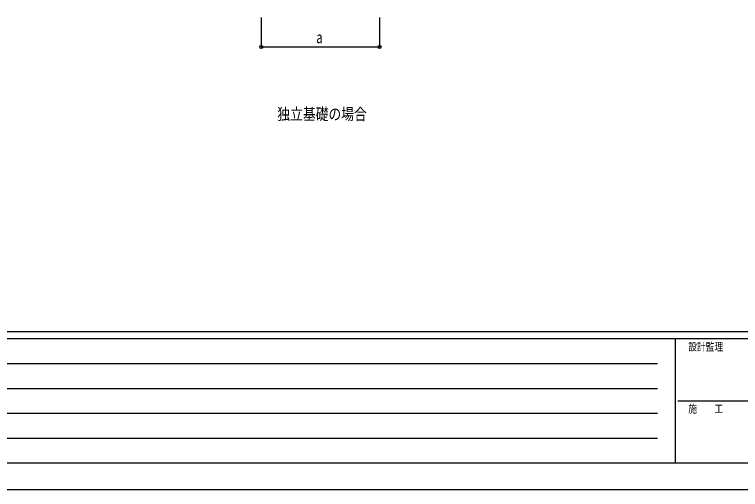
# Model space of a CAD drawing. Units: millimetres, scale not verified. Extents: x -12615 to 12615, y -8910 to 8910.
# Drawn here: x -9501 to -3363, y -8910 to -4890 of the extents above; entities that cross this region are included whole.
import ezdxf
from ezdxf.enums import TextEntityAlignment as Align

# ---------------------------------------------------------------- set-up
doc = ezdxf.new("R2010")
doc.units = ezdxf.units.MM
doc.header["$LTSCALE"] = 40
for name, color, linetype in [('0-2_USER1', 3, 'Continuous'), ('0-6_YKK_D', 6, 'Continuous'), ('0-7_YKK_ZWAK', 7, 'Continuous')]:
    doc.layers.add(name, color=color, linetype=linetype)
doc.styles.add('ＭＳ ゴシック', font='')
doc.styles.get('ＭＳ ゴシック').set_extended_font_data('MS Gothic')

msp = doc.modelspace()

# ---------------------------------------------------------------- linework, layer by layer
at = {"layer": '0-6_YKK_D'}
for p, q in [((-7414.94, -4916), (-7414.94, -5166)), ((-6414.94, -4916), (-6414.94, -5166)), ((-7414.94, -5165), (-6414.94, -5165))]:
    msp.add_line(p, q, dxfattribs=at)
for centre in [(-7414.94, -5165), (-6414.94, -5165)]:
    msp.add_circle(centre, 12.75, dxfattribs=at)
at = {"layer": '0-7_YKK_ZWAK'}
for p, q in [((11685.06, -7575), (-11714.94, -7575)), ((-3914.94, -7635), (-11714.94, -7635)), ((-3914.94, -7635), (-3914.94, -8685)), ((-14.94, -7635), (-3914.94, -7635)), ((-11587.44, -7845), (-4064.94, -7845)), ((-11587.44, -8055), (-4064.94, -8055)), ((-3892.44, -8160), (-14.94, -8160)), ((-11587.44, -8265), (-4064.94, -8265)), ((-11587.44, -8475), (-4064.94, -8475)), ((-11714.94, -8685), (-3914.94, -8685)), ((-3914.94, -8685), (-14.94, -8685))]:
    msp.add_line(p, q, dxfattribs=at)
msp.add_lwpolyline([(-12615, -8910), (12615, -8910), (12615, 8910), (-12615, 8910)], close=True, dxfattribs=at)

# ---------------------------------------------------------------- texts
at = {"layer": '0-2_USER1', "style": 'ＭＳ ゴシック', "width": 0.8}
msp.add_text('独立基礎の場合', height=98.97, dxfattribs=at).set_placement((-7279, -5812), align=Align.BOTTOM_LEFT)
at = {"layer": '0-6_YKK_D', "style": 'ＭＳ ゴシック', "width": 0.8}
msp.add_text('a', height=98.97, dxfattribs=at).set_placement((-6950.94, -5163), align=Align.BOTTOM_LEFT)
at = {"layer": '0-7_YKK_ZWAK', "style": 'ＭＳ ゴシック', "width": 0.8}
for s, p in [('設計監理', (-3804.94, -7755)), ('施\u3000\u3000工', (-3804.94, -8280))]:
    msp.add_text(s, height=65.98, dxfattribs=at).set_placement(p, align=Align.BOTTOM_LEFT)

doc.saveas('drawing.dxf')
